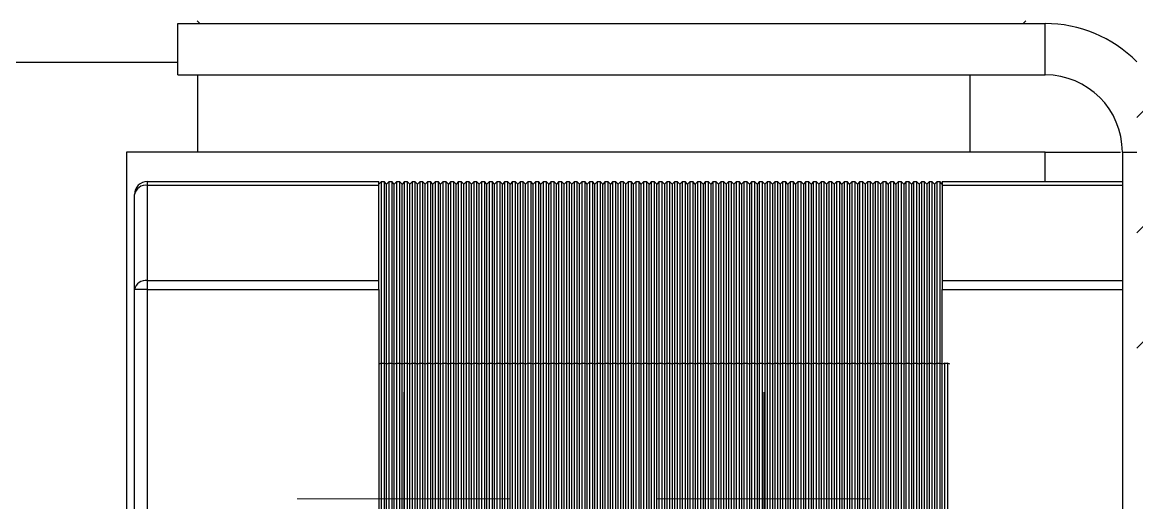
# Model space of a CAD drawing. Header units: millimetres. Extents: x -168 to 836, y 5 to 727.
# Drawn here: x 289.84 to 333.16, y 654.93 to 673.63 of the extents above; entities that cross this region are included whole.
import ezdxf

# ---------------------------------------------------------------- set-up
doc = ezdxf.new("R2010")
doc.units = ezdxf.units.MM

# ---------------------------------------------------------------- blocks, each defined once
blk = doc.blocks.new('SW_CENTERMARKSYMBOL_10')
at = {"color": 0, "linetype": 'Continuous', "lineweight": 0}
for p, q in [((0, 2.5), (0, 4.15)), ((0, 0), (0, 2.5)), ((-2.5, 0), (-4.15, 0)), ((0, 0), (-2.5, 0)), ((0, 0), (0, -2.5)), ((0, 0), (2.5, 0)), ((2.5, 0), (4.15, 0)), ((0, -2.5), (0, -4.15))]:
    blk.add_line(p, q, dxfattribs=at)
blk = doc.blocks.new('SW_CENTERMARKSYMBOL_11')
at = {"color": 0, "linetype": 'Continuous', "lineweight": 0}
for p, q in [((0, 2.5), (0, 4.15)), ((0, 0), (0, 2.5)), ((-2.5, 0), (-4.15, 0)), ((0, 0), (-2.5, 0)), ((0, 0), (0, -2.5)), ((0, 0), (2.5, 0)), ((2.5, 0), (4.15, 0)), ((0, -2.5), (0, -4.15))]:
    blk.add_line(p, q, dxfattribs=at)

msp = doc.modelspace()

# ---------------------------------------------------------------- hatches: boundary and pattern name
at = {"linetype": 'Continuous', "lineweight": 18}
h = msp.add_hatch(dxfattribs=at)
h.set_pattern_fill('ANSI31', style=0)
edge = h.paths.add_edge_path(flags=0)
edge.add_line((333.163, 658.931), (334.605, 658.931))
edge.add_line((334.605, 658.931), (334.605, 668.582))
edge.add_arc((329.605, 668.582), 5, 0, 44.6376)
edge.add_line((333.163, 672.095), (333.163, 658.931))

# ---------------------------------------------------------------- linework, layer by layer
at = {"color": 7, "linetype": 'Continuous', "lineweight": 25}
for p, q in [((296.747, 673.582), (296.647, 673.682)), ((328.847, 673.682), (328.747, 673.582)), ((295.889, 671.582), (295.889, 673.582)), ((295.889, 673.582), (329.605, 673.582)), ((329.605, 671.582), (329.605, 673.582)), ((157.878, 672.082), (295.889, 672.082)), ((295.889, 671.582), (329.605, 671.582)), ((296.673, 668.582), (296.673, 671.582)), ((326.673, 671.582), (326.673, 668.582)), ((293.889, 668.582), (293.889, 618.085)), ((329.605, 668.582), (293.889, 668.582)), ((329.605, 668.582), (332.53, 668.582)), ((332.605, 668.582), (332.605, 625.282)), ((332.605, 668.582), (333.163, 668.582)), ((294.705, 667.285), (294.705, 667.432)), ((294.705, 667.432), (303.705, 667.432)), ((294.705, 663.578), (294.705, 667.285)), ((303.705, 667.285), (294.705, 667.285)), ((303.805, 667.432), (303.705, 667.332)), ((303.705, 667.285), (303.705, 667.432)), ((303.705, 663.578), (303.705, 667.285)), ((303.805, 660.361), (303.805, 667.432)), ((303.805, 667.432), (303.905, 667.432)), ((303.905, 667.432), (303.905, 660.361)), ((304.005, 667.332), (303.905, 667.432)), ((304.105, 667.432), (304.005, 667.332)), ((304.005, 660.319), (304.005, 667.332)), ((304.105, 660.361), (304.105, 667.432)), ((304.105, 667.432), (304.205, 667.432)), ((304.205, 667.432), (304.205, 660.361)), ((304.305, 667.332), (304.205, 667.432)), ((304.405, 667.432), (304.305, 667.332)), ((304.305, 660.319), (304.305, 667.332)), ((304.405, 660.361), (304.405, 667.432)), ((304.405, 667.432), (304.505, 667.432)), ((304.505, 667.432), (304.505, 660.361)), ((304.605, 667.332), (304.505, 667.432)), ((304.705, 667.432), (304.605, 667.332)), ((304.605, 660.319), (304.605, 667.332)), ((304.705, 660.361), (304.705, 667.432)), ((304.705, 667.432), (304.805, 667.432)), ((304.805, 667.432), (304.805, 660.361)), ((304.905, 667.332), (304.805, 667.432)), ((305.005, 667.432), (304.905, 667.332)), ((304.905, 660.319), (304.905, 667.332)), ((305.005, 660.361), (305.005, 667.432)), ((305.005, 667.432), (305.105, 667.432)), ((305.105, 667.432), (305.105, 660.361)), ((305.205, 667.332), (305.105, 667.432)), ((305.305, 667.432), (305.205, 667.332)), ((305.205, 660.319), (305.205, 667.332)), ((305.305, 660.361), (305.305, 667.432)), ((305.305, 667.432), (305.405, 667.432)), ((305.405, 667.432), (305.405, 660.361)), ((305.505, 667.332), (305.405, 667.432)), ((305.605, 667.432), (305.505, 667.332)), ((305.505, 660.319), (305.505, 667.332)), ((305.605, 660.361), (305.605, 667.432)), ((305.605, 667.432), (305.705, 667.432)), ((305.705, 667.432), (305.705, 660.361)), ((305.805, 667.332), (305.705, 667.432)), ((305.905, 667.432), (305.805, 667.332)), ((305.805, 660.319), (305.805, 667.332)), ((305.905, 660.361), (305.905, 667.432)), ((305.905, 667.432), (306.005, 667.432)), ((306.005, 667.432), (306.005, 660.361)), ((306.105, 667.332), (306.005, 667.432)), ((306.205, 667.432), (306.105, 667.332)), ((306.105, 660.319), (306.105, 667.332)), ((306.205, 660.361), (306.205, 667.432)), ((306.205, 667.432), (306.305, 667.432)), ((306.305, 667.432), (306.305, 660.361)), ((306.405, 667.332), (306.305, 667.432)), ((306.505, 667.432), (306.405, 667.332)), ((306.405, 660.319), (306.405, 667.332)), ((306.505, 660.361), (306.505, 667.432)), ((306.505, 667.432), (306.605, 667.432)), ((306.605, 667.432), (306.605, 660.361)), ((306.705, 667.332), (306.605, 667.432)), ((306.805, 667.432), (306.705, 667.332)), ((306.705, 660.319), (306.705, 667.332)), ((306.805, 660.361), (306.805, 667.432)), ((306.805, 667.432), (306.905, 667.432)), ((306.905, 667.432), (306.905, 660.361)), ((307.005, 667.332), (306.905, 667.432)), ((307.105, 667.432), (307.005, 667.332)), ((307.005, 660.319), (307.005, 667.332)), ((307.105, 660.361), (307.105, 667.432)), ((307.105, 667.432), (307.205, 667.432)), ((307.205, 667.432), (307.205, 660.361)), ((307.305, 667.332), (307.205, 667.432)), ((307.405, 667.432), (307.305, 667.332)), ((307.305, 660.319), (307.305, 667.332)), ((307.405, 660.361), (307.405, 667.432)), ((307.405, 667.432), (307.505, 667.432)), ((307.505, 667.432), (307.505, 660.361)), ((307.605, 667.332), (307.505, 667.432)), ((307.705, 667.432), (307.605, 667.332)), ((307.605, 660.319), (307.605, 667.332)), ((307.705, 660.361), (307.705, 667.432)), ((307.705, 667.432), (307.805, 667.432)), ((307.805, 667.432), (307.805, 660.361)), ((307.905, 667.332), (307.805, 667.432)), ((308.005, 667.432), (307.905, 667.332)), ((307.905, 660.319), (307.905, 667.332)), ((308.005, 660.361), (308.005, 667.432)), ((308.005, 667.432), (308.105, 667.432)), ((308.105, 667.432), (308.105, 660.361)), ((308.205, 667.332), (308.105, 667.432)), ((308.305, 667.432), (308.205, 667.332)), ((308.205, 660.319), (308.205, 667.332)), ((308.305, 660.361), (308.305, 667.432)), ((308.305, 667.432), (308.405, 667.432)), ((308.405, 667.432), (308.405, 660.361)), ((308.505, 667.332), (308.405, 667.432)), ((308.605, 667.432), (308.505, 667.332)), ((308.505, 660.319), (308.505, 667.332)), ((308.605, 660.361), (308.605, 667.432)), ((308.605, 667.432), (308.705, 667.432)), ((308.705, 667.432), (308.705, 660.361)), ((308.805, 667.332), (308.705, 667.432)), ((308.905, 667.432), (308.805, 667.332)), ((308.805, 660.319), (308.805, 667.332)), ((308.905, 660.361), (308.905, 667.432)), ((308.905, 667.432), (309.005, 667.432)), ((309.005, 667.432), (309.005, 660.361)), ((309.105, 667.332), (309.005, 667.432)), ((309.205, 667.432), (309.105, 667.332)), ((309.105, 660.319), (309.105, 667.332)), ((309.205, 660.361), (309.205, 667.432)), ((309.205, 667.432), (309.305, 667.432)), ((309.305, 667.432), (309.305, 660.361)), ((309.405, 667.332), (309.305, 667.432)), ((309.505, 667.432), (309.405, 667.332)), ((309.405, 660.319), (309.405, 667.332)), ((309.505, 660.361), (309.505, 667.432)), ((309.505, 667.432), (309.605, 667.432)), ((309.605, 667.432), (309.605, 660.361)), ((309.705, 667.332), (309.605, 667.432)), ((309.805, 667.432), (309.705, 667.332)), ((309.705, 660.319), (309.705, 667.332)), ((309.805, 660.361), (309.805, 667.432)), ((309.805, 667.432), (309.905, 667.432)), ((309.905, 667.432), (309.905, 660.361)), ((310.005, 667.332), (309.905, 667.432)), ((310.105, 667.432), (310.005, 667.332)), ((310.005, 660.319), (310.005, 667.332)), ((310.105, 660.361), (310.105, 667.432)), ((310.105, 667.432), (310.205, 667.432)), ((310.205, 667.432), (310.205, 660.361)), ((310.305, 667.332), (310.205, 667.432)), ((310.405, 667.432), (310.305, 667.332)), ((310.305, 660.319), (310.305, 667.332)), ((310.405, 660.361), (310.405, 667.432)), ((310.405, 667.432), (310.505, 667.432)), ((310.505, 667.432), (310.505, 660.361)), ((310.605, 667.332), (310.505, 667.432)), ((310.705, 667.432), (310.605, 667.332)), ((310.605, 660.319), (310.605, 667.332)), ((310.705, 660.361), (310.705, 667.432)), ((310.705, 667.432), (310.805, 667.432)), ((310.805, 667.432), (310.805, 660.361)), ((310.905, 667.332), (310.805, 667.432)), ((311.005, 667.432), (310.905, 667.332)), ((310.905, 660.319), (310.905, 667.332)), ((311.005, 660.361), (311.005, 667.432)), ((311.005, 667.432), (311.105, 667.432)), ((311.105, 667.432), (311.105, 660.361)), ((311.205, 667.332), (311.105, 667.432)), ((311.305, 667.432), (311.205, 667.332)), ((311.205, 660.319), (311.205, 667.332)), ((311.305, 660.361), (311.305, 667.432)), ((311.305, 667.432), (311.405, 667.432)), ((311.405, 667.432), (311.405, 660.361)), ((311.505, 667.332), (311.405, 667.432)), ((311.605, 667.432), (311.505, 667.332)), ((311.505, 660.319), (311.505, 667.332)), ((311.605, 660.361), (311.605, 667.432)), ((311.605, 667.432), (311.705, 667.432)), ((311.705, 667.432), (311.705, 660.361)), ((311.805, 667.332), (311.705, 667.432)), ((311.905, 667.432), (311.805, 667.332)), ((311.805, 660.319), (311.805, 667.332)), ((311.905, 660.361), (311.905, 667.432)), ((311.905, 667.432), (312.005, 667.432)), ((312.005, 667.432), (312.005, 660.361)), ((312.105, 667.332), (312.005, 667.432)), ((312.205, 667.432), (312.105, 667.332)), ((312.105, 660.319), (312.105, 667.332)), ((312.205, 660.361), (312.205, 667.432)), ((312.205, 667.432), (312.305, 667.432)), ((312.305, 667.432), (312.305, 660.361)), ((312.405, 667.332), (312.305, 667.432)), ((312.505, 667.432), (312.405, 667.332)), ((312.405, 660.319), (312.405, 667.332)), ((312.505, 660.361), (312.505, 667.432)), ((312.505, 667.432), (312.605, 667.432)), ((312.605, 667.432), (312.605, 660.361)), ((312.705, 667.332), (312.605, 667.432)), ((312.805, 667.432), (312.705, 667.332)), ((312.705, 660.319), (312.705, 667.332)), ((312.805, 660.361), (312.805, 667.432)), ((312.805, 667.432), (312.905, 667.432)), ((312.905, 667.432), (312.905, 660.361)), ((313.005, 667.332), (312.905, 667.432)), ((313.105, 667.432), (313.005, 667.332)), ((313.005, 660.319), (313.005, 667.332)), ((313.105, 660.361), (313.105, 667.432)), ((313.105, 667.432), (313.205, 667.432)), ((313.205, 667.432), (313.205, 660.361)), ((313.305, 667.332), (313.205, 667.432)), ((313.405, 667.432), (313.305, 667.332)), ((313.305, 660.319), (313.305, 667.332)), ((313.405, 660.361), (313.405, 667.432)), ((313.405, 667.432), (313.505, 667.432)), ((313.505, 667.432), (313.505, 660.361)), ((313.605, 667.332), (313.505, 667.432)), ((313.705, 667.432), (313.605, 667.332)), ((313.605, 660.319), (313.605, 667.332)), ((313.705, 660.361), (313.705, 667.432)), ((313.705, 667.432), (313.805, 667.432)), ((313.805, 667.432), (313.805, 660.361)), ((313.905, 667.332), (313.805, 667.432)), ((314.005, 667.432), (313.905, 667.332)), ((313.905, 660.319), (313.905, 667.332)), ((314.005, 660.361), (314.005, 667.432)), ((314.005, 667.432), (314.105, 667.432)), ((314.105, 667.432), (314.105, 660.361)), ((314.205, 667.332), (314.105, 667.432)), ((314.305, 667.432), (314.205, 667.332)), ((314.205, 660.319), (314.205, 667.332)), ((314.305, 660.361), (314.305, 667.432)), ((314.305, 667.432), (314.405, 667.432)), ((314.405, 667.432), (314.405, 660.361)), ((314.505, 667.332), (314.405, 667.432)), ((314.605, 667.432), (314.505, 667.332)), ((314.505, 660.319), (314.505, 667.332)), ((314.605, 660.361), (314.605, 667.432)), ((314.605, 667.432), (314.705, 667.432)), ((314.705, 667.432), (314.705, 660.361)), ((314.805, 667.332), (314.705, 667.432)), ((314.905, 667.432), (314.805, 667.332)), ((314.805, 667.332), (314.805, 660.319)), ((314.905, 660.361), (314.905, 667.432)), ((314.905, 667.432), (315.005, 667.432)), ((315.005, 667.432), (315.005, 660.361)), ((315.105, 667.332), (315.005, 667.432)), ((315.205, 667.432), (315.105, 667.332)), ((315.105, 667.332), (315.105, 660.319)), ((315.205, 660.361), (315.205, 667.432)), ((315.205, 667.432), (315.305, 667.432)), ((315.305, 667.432), (315.305, 660.361)), ((315.405, 667.332), (315.305, 667.432)), ((315.505, 667.432), (315.405, 667.332)), ((315.405, 667.332), (315.405, 660.319)), ((315.505, 660.361), (315.505, 667.432)), ((315.505, 667.432), (315.605, 667.432)), ((315.605, 667.432), (315.605, 660.361)), ((315.705, 667.332), (315.605, 667.432)), ((315.805, 667.432), (315.705, 667.332)), ((315.705, 667.332), (315.705, 660.319)), ((315.805, 660.361), (315.805, 667.432)), ((315.805, 667.432), (315.905, 667.432)), ((315.905, 667.432), (315.905, 660.361)), ((316.005, 667.332), (315.905, 667.432)), ((316.105, 667.432), (316.005, 667.332)), ((316.005, 667.332), (316.005, 660.319)), ((316.105, 660.361), (316.105, 667.432)), ((316.105, 667.432), (316.205, 667.432)), ((316.205, 667.432), (316.205, 660.361)), ((316.305, 667.332), (316.205, 667.432)), ((316.405, 667.432), (316.305, 667.332)), ((316.305, 667.332), (316.305, 660.319)), ((316.405, 660.361), (316.405, 667.432)), ((316.405, 667.432), (316.505, 667.432)), ((316.505, 667.432), (316.505, 660.361)), ((316.605, 667.332), (316.505, 667.432)), ((316.705, 667.432), (316.605, 667.332)), ((316.605, 667.332), (316.605, 660.319)), ((316.705, 660.361), (316.705, 667.432)), ((316.705, 667.432), (316.805, 667.432)), ((316.805, 667.432), (316.805, 660.361)), ((316.905, 667.332), (316.805, 667.432)), ((317.005, 667.432), (316.905, 667.332)), ((316.905, 667.332), (316.905, 660.319)), ((317.005, 660.361), (317.005, 667.432)), ((317.005, 667.432), (317.105, 667.432)), ((317.105, 667.432), (317.105, 660.361)), ((317.205, 667.332), (317.105, 667.432)), ((317.305, 667.432), (317.205, 667.332)), ((317.205, 667.332), (317.205, 660.319)), ((317.305, 660.361), (317.305, 667.432)), ((317.305, 667.432), (317.405, 667.432)), ((317.405, 667.432), (317.405, 660.361)), ((317.505, 667.332), (317.405, 667.432)), ((317.605, 667.432), (317.505, 667.332)), ((317.505, 667.332), (317.505, 660.319)), ((317.605, 660.361), (317.605, 667.432)), ((317.605, 667.432), (317.705, 667.432)), ((317.705, 667.432), (317.705, 660.361)), ((317.805, 667.332), (317.705, 667.432)), ((317.905, 667.432), (317.805, 667.332)), ((317.805, 667.332), (317.805, 660.319)), ((317.905, 660.361), (317.905, 667.432)), ((317.905, 667.432), (318.005, 667.432)), ((318.005, 667.432), (318.005, 660.361)), ((318.105, 667.332), (318.005, 667.432)), ((318.205, 667.432), (318.105, 667.332)), ((318.105, 667.332), (318.105, 660.319)), ((318.205, 660.361), (318.205, 667.432)), ((318.205, 667.432), (318.305, 667.432)), ((318.305, 667.432), (318.305, 660.361)), ((318.405, 667.332), (318.305, 667.432)), ((318.505, 667.432), (318.405, 667.332)), ((318.405, 667.332), (318.405, 660.319)), ((318.505, 660.361), (318.505, 667.432)), ((318.505, 667.432), (318.605, 667.432)), ((318.605, 667.432), (318.605, 660.361)), ((318.705, 667.332), (318.605, 667.432)), ((318.805, 667.432), (318.705, 667.332)), ((318.705, 667.332), (318.705, 660.319)), ((318.805, 660.361), (318.805, 667.432)), ((318.805, 667.432), (318.905, 667.432)), ((318.905, 667.432), (318.905, 660.361)), ((319.005, 667.332), (318.905, 667.432)), ((319.105, 667.432), (319.005, 667.332)), ((319.005, 667.332), (319.005, 660.319)), ((319.105, 660.361), (319.105, 667.432)), ((319.105, 667.432), (319.205, 667.432)), ((319.205, 667.432), (319.205, 660.361)), ((319.305, 667.332), (319.205, 667.432)), ((319.405, 667.432), (319.305, 667.332)), ((319.305, 667.332), (319.305, 660.319)), ((319.405, 660.361), (319.405, 667.432)), ((319.405, 667.432), (319.505, 667.432)), ((319.505, 667.432), (319.505, 660.361)), ((319.605, 667.332), (319.505, 667.432)), ((319.705, 667.432), (319.605, 667.332)), ((319.605, 667.332), (319.605, 660.319)), ((319.705, 660.361), (319.705, 667.432)), ((319.705, 667.432), (319.805, 667.432)), ((319.805, 667.432), (319.805, 660.361)), ((319.905, 667.332), (319.805, 667.432)), ((320.005, 667.432), (319.905, 667.332)), ((319.905, 667.332), (319.905, 660.319)), ((320.005, 660.361), (320.005, 667.432)), ((320.005, 667.432), (320.105, 667.432)), ((320.105, 667.432), (320.105, 660.361)), ((320.205, 667.332), (320.105, 667.432)), ((320.305, 667.432), (320.205, 667.332)), ((320.205, 667.332), (320.205, 660.319)), ((320.305, 660.361), (320.305, 667.432)), ((320.305, 667.432), (320.405, 667.432)), ((320.405, 667.432), (320.405, 660.361)), ((320.505, 667.332), (320.405, 667.432)), ((320.605, 667.432), (320.505, 667.332)), ((320.505, 667.332), (320.505, 660.319)), ((320.605, 660.361), (320.605, 667.432)), ((320.605, 667.432), (320.705, 667.432)), ((320.705, 667.432), (320.705, 660.361)), ((320.805, 667.332), (320.705, 667.432)), ((320.905, 667.432), (320.805, 667.332)), ((320.805, 667.332), (320.805, 660.319)), ((320.905, 660.361), (320.905, 667.432)), ((320.905, 667.432), (321.005, 667.432)), ((321.005, 667.432), (321.005, 660.361)), ((321.105, 667.332), (321.005, 667.432)), ((321.205, 667.432), (321.105, 667.332)), ((321.105, 667.332), (321.105, 660.319)), ((321.205, 660.361), (321.205, 667.432)), ((321.205, 667.432), (321.305, 667.432)), ((321.305, 667.432), (321.305, 660.361)), ((321.405, 667.332), (321.305, 667.432)), ((321.505, 667.432), (321.405, 667.332)), ((321.405, 667.332), (321.405, 660.319)), ((321.505, 660.361), (321.505, 667.432)), ((321.505, 667.432), (321.605, 667.432)), ((321.605, 667.432), (321.605, 660.361)), ((321.705, 667.332), (321.605, 667.432)), ((321.805, 667.432), (321.705, 667.332)), ((321.705, 667.332), (321.705, 660.319)), ((321.805, 660.361), (321.805, 667.432)), ((321.805, 667.432), (321.905, 667.432)), ((321.905, 667.432), (321.905, 660.361)), ((322.005, 667.332), (321.905, 667.432)), ((322.105, 667.432), (322.005, 667.332)), ((322.005, 667.332), (322.005, 660.319)), ((322.105, 660.361), (322.105, 667.432)), ((322.105, 667.432), (322.205, 667.432)), ((322.205, 667.432), (322.205, 660.361)), ((322.305, 667.332), (322.205, 667.432)), ((322.405, 667.432), (322.305, 667.332)), ((322.305, 667.332), (322.305, 660.319)), ((322.405, 660.361), (322.405, 667.432)), ((322.405, 667.432), (322.505, 667.432)), ((322.505, 667.432), (322.505, 660.361)), ((322.605, 667.332), (322.505, 667.432)), ((322.705, 667.432), (322.605, 667.332)), ((322.605, 667.332), (322.605, 660.319)), ((322.705, 660.361), (322.705, 667.432)), ((322.705, 667.432), (322.805, 667.432)), ((322.805, 667.432), (322.805, 660.361)), ((322.905, 667.332), (322.805, 667.432)), ((323.005, 667.432), (322.905, 667.332)), ((322.905, 667.332), (322.905, 660.319)), ((323.005, 660.361), (323.005, 667.432)), ((323.005, 667.432), (323.105, 667.432)), ((323.105, 667.432), (323.105, 660.361)), ((323.205, 667.332), (323.105, 667.432)), ((323.305, 667.432), (323.205, 667.332)), ((323.205, 667.332), (323.205, 660.319)), ((323.305, 660.361), (323.305, 667.432)), ((323.305, 667.432), (323.405, 667.432)), ((323.405, 667.432), (323.405, 660.361)), ((323.505, 667.332), (323.405, 667.432)), ((323.605, 667.432), (323.505, 667.332)), ((323.505, 667.332), (323.505, 660.319)), ((323.605, 660.361), (323.605, 667.432)), ((323.605, 667.432), (323.705, 667.432)), ((323.705, 667.432), (323.705, 660.361)), ((323.805, 667.332), (323.705, 667.432)), ((323.905, 667.432), (323.805, 667.332)), ((323.805, 667.332), (323.805, 660.319)), ((323.905, 660.361), (323.905, 667.432)), ((323.905, 667.432), (324.005, 667.432)), ((324.005, 667.432), (324.005, 660.361)), ((324.105, 667.332), (324.005, 667.432)), ((324.205, 667.432), (324.105, 667.332)), ((324.105, 667.332), (324.105, 660.319)), ((324.205, 660.361), (324.205, 667.432)), ((324.205, 667.432), (324.305, 667.432)), ((324.305, 667.432), (324.305, 660.361)), ((324.405, 667.332), (324.305, 667.432)), ((324.505, 667.432), (324.405, 667.332)), ((324.405, 667.332), (324.405, 660.319)), ((324.505, 660.361), (324.505, 667.432)), ((324.505, 667.432), (324.605, 667.432)), ((324.605, 667.432), (324.605, 660.361)), ((324.705, 667.332), (324.605, 667.432)), ((324.805, 667.432), (324.705, 667.332)), ((324.705, 667.332), (324.705, 660.319)), ((324.805, 660.361), (324.805, 667.432)), ((324.805, 667.432), (324.905, 667.432)), ((324.905, 667.432), (324.905, 660.361)), ((325.005, 667.332), (324.905, 667.432)), ((325.105, 667.432), (325.005, 667.332)), ((325.005, 667.332), (325.005, 660.319)), ((325.105, 660.361), (325.105, 667.432)), ((325.105, 667.432), (325.205, 667.432)), ((325.205, 667.432), (325.205, 660.361)), ((325.305, 667.332), (325.205, 667.432)), ((325.405, 667.432), (325.305, 667.332)), ((325.305, 667.332), (325.305, 660.319)), ((325.405, 660.361), (325.405, 667.432)), ((325.405, 667.432), (325.505, 667.432)), ((325.505, 667.432), (325.505, 660.361)), ((325.605, 667.332), (325.505, 667.432)), ((325.605, 667.432), (332.605, 667.432)), ((325.605, 667.432), (325.605, 667.285)), ((332.605, 667.285), (325.605, 667.285)), ((325.605, 667.285), (325.605, 663.578)), ((294.205, 663.225), (294.205, 666.932)), ((294.705, 663.416), (294.705, 663.578)), ((294.705, 663.578), (303.705, 663.578)), ((294.705, 663.225), (294.705, 663.416)), ((303.705, 663.225), (303.705, 663.578)), ((325.605, 663.578), (332.605, 663.578)), ((325.605, 663.578), (325.605, 663.225)), ((294.705, 663.225), (294.205, 663.225)), ((294.205, 653.932), (294.205, 663.225)), ((294.705, 663.225), (303.705, 663.225)), ((294.705, 654.432), (294.705, 663.225)), ((303.705, 663.225), (303.705, 654.432)), ((325.605, 663.225), (332.605, 663.225)), ((325.605, 629.639), (325.605, 663.225)), ((303.805, 660.361), (303.705, 660.319)), ((303.805, 632.503), (303.805, 660.361)), ((303.805, 660.361), (303.905, 660.361)), ((303.905, 660.361), (303.905, 632.503)), ((304.005, 660.319), (303.905, 660.361)), ((304.105, 660.361), (304.005, 660.319)), ((304.005, 632.544), (304.005, 660.319)), ((304.105, 632.503), (304.105, 660.361)), ((304.105, 660.361), (304.205, 660.361)), ((304.205, 660.361), (304.205, 632.503)), ((304.305, 660.319), (304.205, 660.361)), ((304.405, 660.361), (304.305, 660.319)), ((304.305, 632.544), (304.305, 660.319)), ((304.405, 632.503), (304.405, 660.361)), ((304.405, 660.361), (304.505, 660.361)), ((304.505, 660.361), (304.505, 632.503)), ((304.605, 660.319), (304.505, 660.361)), ((304.705, 660.361), (304.605, 660.319)), ((304.605, 632.544), (304.605, 660.319)), ((304.705, 632.503), (304.705, 660.361)), ((304.705, 660.361), (304.805, 660.361)), ((304.805, 660.361), (304.805, 632.503)), ((304.905, 660.319), (304.805, 660.361)), ((305.005, 660.361), (304.905, 660.319)), ((304.905, 632.544), (304.905, 660.319)), ((305.005, 632.503), (305.005, 660.361)), ((305.005, 660.361), (305.105, 660.361)), ((305.105, 660.361), (305.105, 632.503)), ((305.205, 660.319), (305.105, 660.361)), ((305.305, 660.361), (305.205, 660.319)), ((305.205, 632.544), (305.205, 660.319)), ((305.305, 632.503), (305.305, 660.361)), ((305.305, 660.361), (305.405, 660.361)), ((305.405, 660.361), (305.405, 632.503)), ((305.505, 660.319), (305.405, 660.361)), ((305.605, 660.361), (305.505, 660.319)), ((305.505, 632.544), (305.505, 660.319)), ((305.605, 632.503), (305.605, 660.361)), ((305.605, 660.361), (305.705, 660.361)), ((305.705, 660.361), (305.705, 632.503)), ((305.805, 660.319), (305.705, 660.361)), ((305.905, 660.361), (305.805, 660.319)), ((305.805, 632.544), (305.805, 660.319)), ((305.905, 632.503), (305.905, 660.361)), ((305.905, 660.361), (306.005, 660.361)), ((306.005, 660.361), (306.005, 632.503)), ((306.105, 660.319), (306.005, 660.361)), ((306.205, 660.361), (306.105, 660.319)), ((306.105, 632.544), (306.105, 660.319)), ((306.205, 632.503), (306.205, 660.361)), ((306.205, 660.361), (306.305, 660.361)), ((306.305, 660.361), (306.305, 632.503)), ((306.405, 660.319), (306.305, 660.361)), ((306.505, 660.361), (306.405, 660.319)), ((306.405, 632.544), (306.405, 660.319)), ((306.505, 632.503), (306.505, 660.361)), ((306.505, 660.361), (306.605, 660.361)), ((306.605, 660.361), (306.605, 632.503)), ((306.705, 660.319), (306.605, 660.361)), ((306.805, 660.361), (306.705, 660.319)), ((306.705, 632.544), (306.705, 660.319)), ((306.805, 632.503), (306.805, 660.361)), ((306.805, 660.361), (306.905, 660.361)), ((306.905, 660.361), (306.905, 632.503)), ((307.005, 660.319), (306.905, 660.361)), ((307.105, 660.361), (307.005, 660.319)), ((307.005, 632.544), (307.005, 660.319)), ((307.105, 632.503), (307.105, 660.361)), ((307.105, 660.361), (307.205, 660.361)), ((307.205, 660.361), (307.205, 632.503)), ((307.305, 660.319), (307.205, 660.361)), ((307.405, 660.361), (307.305, 660.319)), ((307.305, 632.544), (307.305, 660.319)), ((307.405, 632.503), (307.405, 660.361)), ((307.405, 660.361), (307.505, 660.361)), ((307.505, 660.361), (307.505, 632.503)), ((307.605, 660.319), (307.505, 660.361)), ((307.705, 660.361), (307.605, 660.319)), ((307.605, 632.544), (307.605, 660.319)), ((307.705, 632.503), (307.705, 660.361)), ((307.705, 660.361), (307.805, 660.361)), ((307.805, 660.361), (307.805, 632.503)), ((307.905, 660.319), (307.805, 660.361)), ((308.005, 660.361), (307.905, 660.319)), ((307.905, 632.544), (307.905, 660.319)), ((308.005, 632.503), (308.005, 660.361)), ((308.005, 660.361), (308.105, 660.361)), ((308.105, 660.361), (308.105, 632.503)), ((308.205, 660.319), (308.105, 660.361)), ((308.305, 660.361), (308.205, 660.319)), ((308.205, 632.544), (308.205, 660.319)), ((308.305, 632.503), (308.305, 660.361)), ((308.305, 660.361), (308.405, 660.361)), ((308.405, 660.361), (308.405, 632.503)), ((308.505, 660.319), (308.405, 660.361)), ((308.605, 660.361), (308.505, 660.319)), ((308.505, 632.544), (308.505, 660.319)), ((308.605, 632.503), (308.605, 660.361)), ((308.605, 660.361), (308.705, 660.361)), ((308.705, 660.361), (308.705, 632.503)), ((308.805, 660.319), (308.705, 660.361)), ((308.905, 660.361), (308.805, 660.319)), ((308.805, 632.544), (308.805, 660.319)), ((308.905, 632.503), (308.905, 660.361)), ((308.905, 660.361), (309.005, 660.361)), ((309.005, 660.361), (309.005, 632.503)), ((309.105, 660.319), (309.005, 660.361)), ((309.205, 660.361), (309.105, 660.319)), ((309.105, 632.544), (309.105, 660.319)), ((309.205, 632.503), (309.205, 660.361)), ((309.205, 660.361), (309.305, 660.361)), ((309.305, 660.361), (309.305, 632.503)), ((309.405, 660.319), (309.305, 660.361)), ((309.505, 660.361), (309.405, 660.319)), ((309.405, 632.544), (309.405, 660.319)), ((309.505, 632.503), (309.505, 660.361)), ((309.505, 660.361), (309.605, 660.361)), ((309.605, 660.361), (309.605, 632.503)), ((309.705, 660.319), (309.605, 660.361)), ((309.805, 660.361), (309.705, 660.319)), ((309.705, 632.544), (309.705, 660.319)), ((309.805, 632.503), (309.805, 660.361)), ((309.805, 660.361), (309.905, 660.361)), ((309.905, 660.361), (309.905, 632.503)), ((310.005, 660.319), (309.905, 660.361)), ((310.105, 660.361), (310.005, 660.319)), ((310.005, 632.544), (310.005, 660.319)), ((310.105, 632.503), (310.105, 660.361)), ((310.105, 660.361), (310.205, 660.361)), ((310.205, 660.361), (310.205, 632.503)), ((310.305, 660.319), (310.205, 660.361)), ((310.405, 660.361), (310.305, 660.319)), ((310.305, 632.544), (310.305, 660.319)), ((310.405, 632.503), (310.405, 660.361)), ((310.405, 660.361), (310.505, 660.361)), ((310.505, 660.361), (310.505, 632.503)), ((310.605, 660.319), (310.505, 660.361)), ((310.705, 660.361), (310.605, 660.319)), ((310.605, 632.544), (310.605, 660.319)), ((310.705, 632.503), (310.705, 660.361)), ((310.705, 660.361), (310.805, 660.361)), ((310.805, 660.361), (310.805, 632.503)), ((310.905, 660.319), (310.805, 660.361)), ((311.005, 660.361), (310.905, 660.319)), ((310.905, 632.544), (310.905, 660.319)), ((311.005, 632.503), (311.005, 660.361)), ((311.005, 660.361), (311.105, 660.361)), ((311.105, 660.361), (311.105, 632.503)), ((311.205, 660.319), (311.105, 660.361)), ((311.305, 660.361), (311.205, 660.319)), ((311.205, 632.544), (311.205, 660.319)), ((311.305, 632.503), (311.305, 660.361)), ((311.305, 660.361), (311.405, 660.361)), ((311.405, 660.361), (311.405, 632.503)), ((311.505, 660.319), (311.405, 660.361)), ((311.605, 660.361), (311.505, 660.319)), ((311.505, 632.544), (311.505, 660.319)), ((311.605, 632.503), (311.605, 660.361)), ((311.605, 660.361), (311.705, 660.361)), ((311.705, 660.361), (311.705, 632.503)), ((311.805, 660.319), (311.705, 660.361)), ((311.905, 660.361), (311.805, 660.319)), ((311.805, 632.544), (311.805, 660.319)), ((311.905, 632.503), (311.905, 660.361)), ((311.905, 660.361), (312.005, 660.361)), ((312.005, 660.361), (312.005, 632.503)), ((312.105, 660.319), (312.005, 660.361)), ((312.205, 660.361), (312.105, 660.319)), ((312.105, 632.544), (312.105, 660.319)), ((312.205, 632.503), (312.205, 660.361)), ((312.205, 660.361), (312.305, 660.361)), ((312.305, 660.361), (312.305, 632.503)), ((312.405, 660.319), (312.305, 660.361)), ((312.505, 660.361), (312.405, 660.319)), ((312.405, 632.544), (312.405, 660.319)), ((312.505, 632.503), (312.505, 660.361)), ((312.505, 660.361), (312.605, 660.361)), ((312.605, 660.361), (312.605, 632.503)), ((312.705, 660.319), (312.605, 660.361)), ((312.805, 660.361), (312.705, 660.319)), ((312.705, 632.544), (312.705, 660.319)), ((312.805, 632.503), (312.805, 660.361)), ((312.805, 660.361), (312.905, 660.361)), ((312.905, 660.361), (312.905, 632.503)), ((313.005, 660.319), (312.905, 660.361)), ((313.105, 660.361), (313.005, 660.319)), ((313.005, 632.544), (313.005, 660.319)), ((313.105, 632.503), (313.105, 660.361)), ((313.105, 660.361), (313.205, 660.361)), ((313.205, 660.361), (313.205, 632.503)), ((313.305, 660.319), (313.205, 660.361)), ((313.405, 660.361), (313.305, 660.319)), ((313.305, 632.544), (313.305, 660.319)), ((313.405, 632.503), (313.405, 660.361)), ((313.405, 660.361), (313.505, 660.361)), ((313.505, 660.361), (313.505, 632.503)), ((313.605, 660.319), (313.505, 660.361)), ((313.705, 660.361), (313.605, 660.319)), ((313.605, 632.544), (313.605, 660.319)), ((313.705, 632.503), (313.705, 660.361)), ((313.705, 660.361), (313.805, 660.361)), ((313.805, 660.361), (313.805, 632.503)), ((313.905, 660.319), (313.805, 660.361)), ((314.005, 660.361), (313.905, 660.319)), ((313.905, 632.544), (313.905, 660.319)), ((314.005, 632.503), (314.005, 660.361)), ((314.005, 660.361), (314.105, 660.361)), ((314.105, 660.361), (314.105, 632.503)), ((314.205, 660.319), (314.105, 660.361)), ((314.305, 660.361), (314.205, 660.319)), ((314.205, 632.544), (314.205, 660.319)), ((314.305, 632.503), (314.305, 660.361)), ((314.305, 660.361), (314.405, 660.361)), ((314.405, 660.361), (314.405, 632.503)), ((314.505, 660.319), (314.405, 660.361)), ((314.605, 660.361), (314.505, 660.319)), ((314.505, 632.544), (314.505, 660.319)), ((314.605, 632.503), (314.605, 660.361)), ((314.605, 660.361), (314.705, 660.361)), ((314.705, 660.361), (314.705, 632.503)), ((314.805, 660.319), (314.705, 660.361)), ((314.905, 660.361), (314.805, 660.319)), ((314.805, 660.319), (314.805, 632.544)), ((314.905, 632.503), (314.905, 660.361)), ((314.905, 660.361), (315.005, 660.361)), ((315.005, 660.361), (315.005, 632.503)), ((315.105, 660.319), (315.005, 660.361)), ((315.205, 660.361), (315.105, 660.319)), ((315.105, 660.319), (315.105, 632.544)), ((315.205, 632.503), (315.205, 660.361)), ((315.205, 660.361), (315.305, 660.361)), ((315.305, 660.361), (315.305, 632.503)), ((315.405, 660.319), (315.305, 660.361)), ((315.505, 660.361), (315.405, 660.319)), ((315.405, 660.319), (315.405, 632.544)), ((315.505, 632.503), (315.505, 660.361)), ((315.505, 660.361), (315.605, 660.361)), ((315.605, 660.361), (315.605, 632.503)), ((315.705, 660.319), (315.605, 660.361)), ((315.805, 660.361), (315.705, 660.319)), ((315.705, 660.319), (315.705, 632.544)), ((315.805, 632.503), (315.805, 660.361)), ((315.805, 660.361), (315.905, 660.361)), ((315.905, 660.361), (315.905, 632.503)), ((316.005, 660.319), (315.905, 660.361)), ((316.105, 660.361), (316.005, 660.319)), ((316.005, 660.319), (316.005, 632.544)), ((316.105, 632.503), (316.105, 660.361)), ((316.105, 660.361), (316.205, 660.361)), ((316.205, 660.361), (316.205, 632.503)), ((316.305, 660.319), (316.205, 660.361)), ((316.405, 660.361), (316.305, 660.319)), ((316.305, 660.319), (316.305, 632.544)), ((316.405, 632.503), (316.405, 660.361)), ((316.405, 660.361), (316.505, 660.361)), ((316.505, 660.361), (316.505, 632.503)), ((316.605, 660.319), (316.505, 660.361)), ((316.705, 660.361), (316.605, 660.319)), ((316.605, 660.319), (316.605, 632.544)), ((316.705, 632.503), (316.705, 660.361)), ((316.705, 660.361), (316.805, 660.361)), ((316.805, 660.361), (316.805, 632.503)), ((316.905, 660.319), (316.805, 660.361)), ((317.005, 660.361), (316.905, 660.319)), ((316.905, 660.319), (316.905, 632.544)), ((317.005, 632.503), (317.005, 660.361)), ((317.005, 660.361), (317.105, 660.361)), ((317.105, 660.361), (317.105, 632.503)), ((317.205, 660.319), (317.105, 660.361)), ((317.305, 660.361), (317.205, 660.319)), ((317.205, 660.319), (317.205, 632.544)), ((317.305, 632.503), (317.305, 660.361)), ((317.305, 660.361), (317.405, 660.361)), ((317.405, 660.361), (317.405, 632.503)), ((317.505, 660.319), (317.405, 660.361)), ((317.605, 660.361), (317.505, 660.319)), ((317.505, 660.319), (317.505, 632.544)), ((317.605, 632.503), (317.605, 660.361)), ((317.605, 660.361), (317.705, 660.361)), ((317.705, 660.361), (317.705, 632.503)), ((317.805, 660.319), (317.705, 660.361)), ((317.905, 660.361), (317.805, 660.319)), ((317.805, 660.319), (317.805, 632.544)), ((317.905, 632.503), (317.905, 660.361)), ((317.905, 660.361), (318.005, 660.361)), ((318.005, 660.361), (318.005, 632.503)), ((318.105, 660.319), (318.005, 660.361)), ((318.205, 660.361), (318.105, 660.319)), ((318.105, 660.319), (318.105, 632.544)), ((318.205, 632.503), (318.205, 660.361)), ((318.205, 660.361), (318.305, 660.361)), ((318.305, 660.361), (318.305, 632.503)), ((318.405, 660.319), (318.305, 660.361)), ((318.505, 660.361), (318.405, 660.319)), ((318.405, 660.319), (318.405, 632.544)), ((318.505, 632.503), (318.505, 660.361)), ((318.505, 660.361), (318.605, 660.361)), ((318.605, 660.361), (318.605, 632.503)), ((318.705, 660.319), (318.605, 660.361)), ((318.805, 660.361), (318.705, 660.319)), ((318.705, 660.319), (318.705, 632.544)), ((318.805, 632.503), (318.805, 660.361)), ((318.805, 660.361), (318.905, 660.361)), ((318.905, 660.361), (318.905, 632.503)), ((319.005, 660.319), (318.905, 660.361)), ((319.105, 660.361), (319.005, 660.319)), ((319.005, 660.319), (319.005, 632.544)), ((319.105, 632.503), (319.105, 660.361)), ((319.105, 660.361), (319.205, 660.361)), ((319.205, 660.361), (319.205, 632.503)), ((319.305, 660.319), (319.205, 660.361)), ((319.405, 660.361), (319.305, 660.319)), ((319.305, 660.319), (319.305, 632.544)), ((319.405, 632.503), (319.405, 660.361)), ((319.405, 660.361), (319.505, 660.361)), ((319.505, 660.361), (319.505, 632.503)), ((319.605, 660.319), (319.505, 660.361)), ((319.705, 660.361), (319.605, 660.319)), ((319.605, 660.319), (319.605, 632.544)), ((319.705, 632.503), (319.705, 660.361)), ((319.705, 660.361), (319.805, 660.361)), ((319.805, 660.361), (319.805, 632.503)), ((319.905, 660.319), (319.805, 660.361)), ((320.005, 660.361), (319.905, 660.319)), ((319.905, 660.319), (319.905, 632.544)), ((320.005, 632.503), (320.005, 660.361)), ((320.005, 660.361), (320.105, 660.361)), ((320.105, 660.361), (320.105, 632.503)), ((320.205, 660.319), (320.105, 660.361)), ((320.305, 660.361), (320.205, 660.319)), ((320.205, 660.319), (320.205, 632.544)), ((320.305, 632.503), (320.305, 660.361)), ((320.305, 660.361), (320.405, 660.361)), ((320.405, 660.361), (320.405, 632.503)), ((320.505, 660.319), (320.405, 660.361)), ((320.605, 660.361), (320.505, 660.319)), ((320.505, 660.319), (320.505, 632.544)), ((320.605, 632.503), (320.605, 660.361)), ((320.605, 660.361), (320.705, 660.361)), ((320.705, 660.361), (320.705, 632.503)), ((320.805, 660.319), (320.705, 660.361)), ((320.905, 660.361), (320.805, 660.319)), ((320.805, 660.319), (320.805, 632.544)), ((320.905, 632.503), (320.905, 660.361)), ((320.905, 660.361), (321.005, 660.361)), ((321.005, 660.361), (321.005, 632.503)), ((321.105, 660.319), (321.005, 660.361)), ((321.205, 660.361), (321.105, 660.319)), ((321.105, 660.319), (321.105, 632.544)), ((321.205, 632.503), (321.205, 660.361)), ((321.205, 660.361), (321.305, 660.361)), ((321.305, 660.361), (321.305, 632.503)), ((321.405, 660.319), (321.305, 660.361)), ((321.505, 660.361), (321.405, 660.319)), ((321.405, 660.319), (321.405, 632.544)), ((321.505, 632.503), (321.505, 660.361)), ((321.505, 660.361), (321.605, 660.361)), ((321.605, 660.361), (321.605, 632.503)), ((321.705, 660.319), (321.605, 660.361)), ((321.805, 660.361), (321.705, 660.319)), ((321.705, 660.319), (321.705, 632.544)), ((321.805, 632.503), (321.805, 660.361)), ((321.805, 660.361), (321.905, 660.361)), ((321.905, 660.361), (321.905, 632.503)), ((322.005, 660.319), (321.905, 660.361)), ((322.105, 660.361), (322.005, 660.319)), ((322.005, 660.319), (322.005, 632.544)), ((322.105, 632.503), (322.105, 660.361)), ((322.105, 660.361), (322.205, 660.361)), ((322.205, 660.361), (322.205, 632.503)), ((322.305, 660.319), (322.205, 660.361)), ((322.405, 660.361), (322.305, 660.319)), ((322.305, 660.319), (322.305, 632.544)), ((322.405, 632.503), (322.405, 660.361)), ((322.405, 660.361), (322.505, 660.361)), ((322.505, 660.361), (322.505, 632.503)), ((322.605, 660.319), (322.505, 660.361)), ((322.705, 660.361), (322.605, 660.319)), ((322.605, 660.319), (322.605, 632.544)), ((322.705, 632.503), (322.705, 660.361)), ((322.705, 660.361), (322.805, 660.361)), ((322.805, 660.361), (322.805, 632.503)), ((322.905, 660.319), (322.805, 660.361)), ((323.005, 660.361), (322.905, 660.319)), ((322.905, 660.319), (322.905, 632.544)), ((323.005, 632.503), (323.005, 660.361)), ((323.005, 660.361), (323.105, 660.361)), ((323.105, 660.361), (323.105, 632.503)), ((323.205, 660.319), (323.105, 660.361)), ((323.305, 660.361), (323.205, 660.319)), ((323.205, 660.319), (323.205, 632.544)), ((323.305, 632.503), (323.305, 660.361)), ((323.305, 660.361), (323.405, 660.361)), ((323.405, 660.361), (323.405, 632.503)), ((323.505, 660.319), (323.405, 660.361)), ((323.605, 660.361), (323.505, 660.319)), ((323.505, 660.319), (323.505, 632.544)), ((323.605, 632.503), (323.605, 660.361)), ((323.605, 660.361), (323.705, 660.361)), ((323.705, 660.361), (323.705, 632.503)), ((323.805, 660.319), (323.705, 660.361)), ((323.905, 660.361), (323.805, 660.319)), ((323.805, 660.319), (323.805, 632.544)), ((323.905, 632.503), (323.905, 660.361)), ((323.905, 660.361), (324.005, 660.361)), ((324.005, 660.361), (324.005, 632.503)), ((324.105, 660.319), (324.005, 660.361)), ((324.205, 660.361), (324.105, 660.319)), ((324.105, 660.319), (324.105, 632.544)), ((324.205, 632.503), (324.205, 660.361)), ((324.205, 660.361), (324.305, 660.361)), ((324.305, 660.361), (324.305, 632.503)), ((324.405, 660.319), (324.305, 660.361)), ((324.505, 660.361), (324.405, 660.319)), ((324.405, 660.319), (324.405, 632.544)), ((324.505, 632.503), (324.505, 660.361)), ((324.505, 660.361), (324.605, 660.361)), ((324.605, 660.361), (324.605, 632.503)), ((324.705, 660.319), (324.605, 660.361)), ((324.805, 660.361), (324.705, 660.319)), ((324.705, 660.319), (324.705, 632.544)), ((324.805, 632.503), (324.805, 660.361)), ((324.805, 660.361), (324.905, 660.361)), ((324.905, 660.361), (324.905, 632.503)), ((325.005, 660.319), (324.905, 660.361)), ((325.105, 660.361), (325.005, 660.319)), ((325.005, 660.319), (325.005, 632.544)), ((325.105, 632.503), (325.105, 660.361)), ((325.105, 660.361), (325.205, 660.361)), ((325.205, 660.361), (325.205, 632.503)), ((325.305, 660.319), (325.205, 660.361)), ((325.405, 660.361), (325.305, 660.319)), ((325.305, 660.319), (325.305, 632.544)), ((325.405, 632.503), (325.405, 660.361)), ((325.405, 660.361), (325.505, 660.361)), ((325.505, 660.361), (325.505, 632.503)), ((325.605, 660.319), (325.505, 660.361)), ((325.705, 660.361), (325.605, 660.319)), ((325.705, 632.503), (325.705, 660.361)), ((325.705, 660.361), (325.805, 660.361)), ((325.805, 660.361), (325.805, 632.503)), ((325.905, 660.319), (325.805, 660.361))]:
    msp.add_line(p, q, dxfattribs=at)
at = {"color": 8, "linetype": 'Continuous', "lineweight": 25}
msp.add_line((329.605, 667.432), (329.605, 668.582), dxfattribs=at)
at = {"color": 7, "linetype": 'Continuous', "lineweight": 25}
for centre, radius, start, end in [((329.605, 668.582), 5, 44.6376, 90), ((329.605, 668.582), 3, 0, 90), ((294.705, 666.932), 0.5, 90, 180), ((294.643, 666.843), 0.446, 81.9508, 168.578), ((294.643, 663.136), 0.446, 81.9506, 168.5779)]:
    msp.add_arc(centre, radius, start, end, dxfattribs=at)

# ---------------------------------------------------------------- block references
at = {"color": 7, "linetype": 'Continuous', "lineweight": 0}
for name, p in [('SW_CENTERMARKSYMBOL_11', (304.672, 655.082)), ('SW_CENTERMARKSYMBOL_10', (318.673, 655.082))]:
    msp.add_blockref(name, p, dxfattribs=at)

doc.saveas('drawing.dxf')
